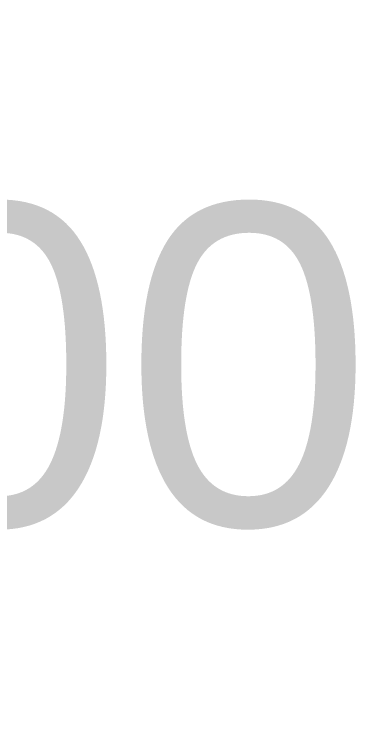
# Model space of a CAD drawing. Header units: inches. Extents: x -8 to 2414, y -1726 to 585.
# Drawn here: x 1805.9 to 1912.5, y -1557.4 to -1337.4 of the extents above; entities that cross this region are included whole.
import ezdxf

# ---------------------------------------------------------------- set-up
doc = ezdxf.new("R2010")
doc.units = ezdxf.units.IN
doc.header["$MEASUREMENT"] = 0
doc.styles.get("Standard").update_dxf_attribs({"font": 'arial.ttf'})
doc.dimstyles.get("Standard").update_dxf_attribs({"dimtxt": 100, "dimasz": 0.18, "dimexe": 0.18, "dimexo": 0.0625, "dimgap": 0.09, "dimtad": 0, "dimtih": 1, "dimtoh": 1, "dimzin": 0, "dimdsep": 46, "dimtxsty": 'Standard', "dimcen": 0.09, "dimadec": 0, "dimazin": 0, "dimtfac": 1, "dimtofl": 0, "dimtmove": 0, "dimatfit": 3, "dimfxl": 0, "dimtolj": 1, "dimtzin": 0, "dimarcsym": 0})

# ---------------------------------------------------------------- blocks, each defined once
blk = doc.blocks.new('*D336')
at = {"color": 0, "lineweight": -2, "transparency": 16777216}
for p, q in [((1356.29, -1337.42), (1704.39, -1337.42)), ((1704.21, -1337.6), (1704.21, -1396.27)), ((1704.21, -1557.24), (1704.21, -1498.56)), ((1356.29, -1557.42), (1704.39, -1557.42))]:
    blk.add_line(p, q, dxfattribs=at)
at = {"color": 0, "transparency": 16777216}
for points in [[(1704.18, -1337.6), (1704.24, -1337.6), (1704.21, -1337.42)], [(1704.18, -1557.24), (1704.24, -1557.24), (1704.21, -1557.42)]]:
    blk.add_solid(points, dxfattribs=at)
at = {"layer": 'Defpoints', "color": 0, "transparency": 16777216}
for p in [(1356.22, -1337.42), (1704.21, -1337.42), (1356.22, -1557.42)]:
    blk.add_point(p, dxfattribs=at)
at = {"color": 0, "transparency": 16777216, "insert": (1704.21, -1447.42), "char_height": 100, "attachment_point": 5}
blk.add_mtext('\\A1;220.00', dxfattribs=at)

msp = doc.modelspace()

# ---------------------------------------------------------------- dimensions: what is measured, and where the dimension line sits
dim = msp.add_linear_dim(base=(1704.206, -1337.417), p1=(1356.224, -1557.417), p2=(1356.224, -1337.417), angle=90, dimstyle='Standard')
dim.commit()
dim.dimension.update_dxf_attribs({"geometry": '*D336', "text_midpoint": (1704.206, -1447.417)})

doc.saveas('drawing.dxf')
